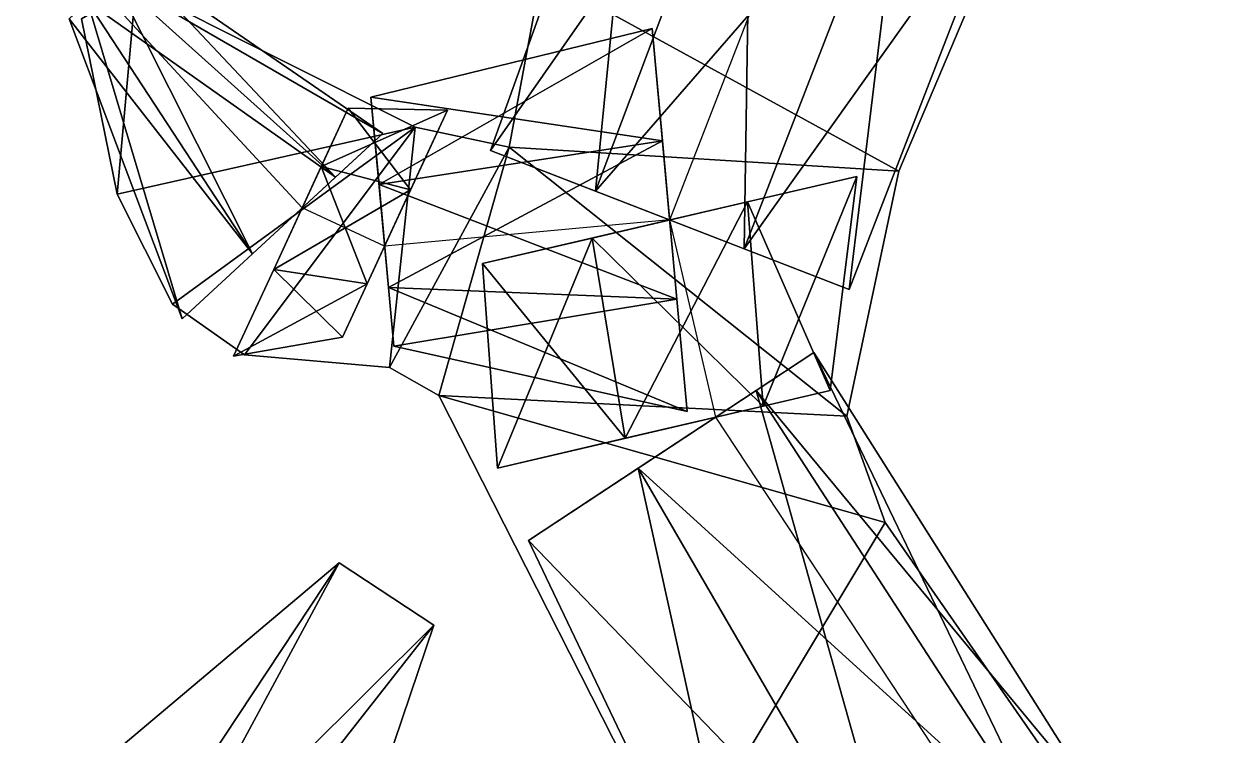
# Model space of a CAD drawing. Extents: x 271818 to 271947, y 5067178 to 5068401.
# Drawn here: x 271877.49 to 271888.63, y 5068167.32 to 5068173.98 of the extents above; entities that cross this region are included whole.
import ezdxf

# ---------------------------------------------------------------- set-up
doc = ezdxf.new("R2010")
doc.units = 0
doc.layers.add('CENTERLINE', color=4, linetype='CONTINUOUS')
doc.layers.add('WALLS', color=7, linetype='CONTINUOUS')

msp = doc.modelspace()

# ---------------------------------------------------------------- linework, layer by layer
at = {"layer": 'CENTERLINE'}
for p, q in [((271883.543, 5068172.147, 978.395), (271885.042, 5068176.014, 977.679)), ((271880.101, 5068172.259, 978.423), (271878.215, 5068174.302, 979.726)), ((271880.874, 5068171.903, 977.791), (271880.101, 5068172.259, 978.423)), ((271883.543, 5068172.147, 978.395), (271880.874, 5068171.903, 977.791)), ((271883.974, 5068170.3, 977.126), (271883.543, 5068172.147, 978.395)), ((271886.752, 5068166.089, 976.835), (271883.974, 5068170.3, 977.126))]:
    msp.add_line(p, q, dxfattribs=at)
at = {"layer": 'WALLS'}
for points in [[(271883.27, 5068176.7, 977.679), (271882.848, 5068172.416, 976.895), (271881.865, 5068172.797, 977.774)], [(271883.27, 5068176.7, 977.679), (271881.865, 5068172.797, 977.774), (271883.27, 5068176.7, 978.176)], [(271883.27, 5068176.7, 978.176), (271881.865, 5068172.797, 977.774), (271881.865, 5068172.797, 978.478)], [(271883.27, 5068176.7, 978.176), (271881.865, 5068172.797, 978.478), (271884.308, 5068176.298, 978.879)], [(271884.308, 5068176.298, 977.679), (271882.848, 5068172.416, 976.895), (271883.27, 5068176.7, 977.679)], [(271884.308, 5068176.298, 978.879), (271881.865, 5068172.797, 978.478), (271882.848, 5068172.416, 978.595)], [(271884.308, 5068176.298, 977.679), (271884.239, 5068171.877, 976.895), (271882.848, 5068172.416, 976.895)], [(271884.308, 5068176.298, 978.879), (271882.848, 5068172.416, 978.595), (271885.737, 5068175.745, 978.879)], [(271885.737, 5068175.745, 977.679), (271884.239, 5068171.877, 976.895), (271884.308, 5068176.298, 977.679)], [(271885.737, 5068175.745, 978.879), (271882.848, 5068172.416, 978.595), (271884.239, 5068171.877, 978.595)], [(271885.737, 5068175.745, 978.879), (271884.239, 5068171.877, 978.595), (271886.72, 5068175.364, 978.176)], [(271885.737, 5068175.745, 977.679), (271885.222, 5068171.496, 977.774), (271884.239, 5068171.877, 976.895)], [(271886.72, 5068175.364, 977.679), (271885.222, 5068171.496, 977.774), (271885.737, 5068175.745, 977.679)], [(271886.72, 5068175.364, 978.176), (271884.239, 5068171.877, 978.595), (271885.222, 5068171.496, 978.478)], [(271886.72, 5068175.364, 978.176), (271885.222, 5068171.496, 978.478), (271886.72, 5068175.364, 977.679)], [(271886.72, 5068175.364, 977.679), (271885.222, 5068171.496, 978.478), (271885.222, 5068171.496, 977.774)], [(271880.858, 5068172.958, 978.299), (271878.337, 5068174.414, 979.726), (271878.509, 5068174.573, 979.726)], [(271880.414, 5068172.549, 980.623), (271878.509, 5068174.573, 979.933), (271878.337, 5068174.414, 980.226)], [(271880.858, 5068172.958, 978.299), (271878.509, 5068174.573, 979.726), (271880.858, 5068172.958, 979.334)], [(271880.858, 5068172.958, 979.334), (271878.509, 5068174.573, 979.726), (271878.509, 5068174.573, 979.933)], [(271880.858, 5068172.958, 979.334), (271878.509, 5068174.573, 979.933), (271880.414, 5068172.549, 980.623)], [(271880.414, 5068172.549, 978.123), (271878.093, 5068174.189, 979.726), (271878.337, 5068174.414, 979.726)], [(271879.635, 5068171.829, 980.623), (271878.337, 5068174.414, 980.226), (271878.093, 5068174.189, 980.226)], [(271880.414, 5068172.549, 978.123), (271878.337, 5068174.414, 979.726), (271880.858, 5068172.958, 978.299)], [(271880.414, 5068172.549, 980.623), (271878.337, 5068174.414, 980.226), (271879.635, 5068171.829, 980.623)], [(271882.34, 5068174.443, 979.09), (271882.34, 5068174.443, 977.129), (271882.041, 5068172.828, 979.156)], [(271882.041, 5068172.828, 979.156), (271882.34, 5068174.443, 977.129), (271882.041, 5068172.828, 976.996)], [(271882.34, 5068174.443, 977.129), (271882.041, 5068172.828, 976.996), (271885.688, 5068172.605, 976.357)], [(271885.688, 5068172.605, 978.857), (271882.041, 5068172.828, 979.156), (271882.34, 5068174.443, 979.09)], [(271882.34, 5068174.443, 977.129), (271885.688, 5068172.605, 976.357), (271886.376, 5068174.228, 977.025)], [(271886.376, 5068174.228, 978.947), (271885.688, 5068172.605, 978.857), (271882.34, 5068174.443, 979.09)], [(271878.034, 5068174.03, 979.258), (271878.369, 5068172.388, 978.165), (271878.544, 5068174.332, 979.332)], [(271878.544, 5068174.332, 980.197), (271878.369, 5068172.388, 979.885), (271878.034, 5068174.03, 980.198)], [(271881.16, 5068173.015, 977.501), (271878.544, 5068174.332, 979.332), (271878.369, 5068172.388, 978.165)], [(271878.369, 5068172.388, 979.885), (271878.544, 5068174.332, 980.197), (271881.16, 5068173.015, 979.806)], [(271881.16, 5068173.015, 979.806), (271881.16, 5068173.015, 977.501), (271878.544, 5068174.332, 980.197)], [(271878.544, 5068174.332, 980.197), (271881.16, 5068173.015, 977.501), (271878.544, 5068174.332, 979.332)], [(271878.977, 5068171.221, 979.334), (271878.093, 5068174.189, 980.226), (271877.921, 5068174.03, 979.933)], [(271879.635, 5068171.829, 978.123), (271877.921, 5068174.03, 979.726), (271878.093, 5068174.189, 979.726)], [(271879.635, 5068171.829, 978.123), (271878.093, 5068174.189, 979.726), (271880.414, 5068172.549, 978.123)], [(271879.635, 5068171.829, 980.623), (271878.093, 5068174.189, 980.226), (271878.977, 5068171.221, 979.334)], [(271885.688, 5068172.605, 978.857), (271885.688, 5068172.605, 976.357), (271886.376, 5068174.228, 978.947)], [(271886.376, 5068174.228, 978.947), (271885.688, 5068172.605, 976.357), (271886.376, 5068174.228, 977.025)], [(271878.977, 5068171.221, 979.334), (271877.921, 5068174.03, 979.933), (271878.977, 5068171.221, 978.299)], [(271878.977, 5068171.221, 978.299), (271877.921, 5068174.03, 979.933), (271877.921, 5068174.03, 979.726)], [(271878.977, 5068171.221, 978.299), (271877.921, 5068174.03, 979.726), (271879.635, 5068171.829, 978.123)], [(271878.034, 5068174.03, 980.198), (271878.034, 5068174.03, 979.258), (271878.369, 5068172.388, 979.885)], [(271878.369, 5068172.388, 979.885), (271878.034, 5068174.03, 979.258), (271878.369, 5068172.388, 978.165)], [(271883.38, 5068173.939, 977.774), (271880.821, 5068172.48, 977.791), (271880.746, 5068173.297, 977.791)], [(271883.38, 5068173.939, 977.774), (271880.746, 5068173.297, 977.791), (271883.38, 5068173.939, 978.478)], [(271883.38, 5068173.939, 978.478), (271880.746, 5068173.297, 977.791), (271880.746, 5068173.297, 979.2)], [(271883.38, 5068173.939, 978.478), (271880.746, 5068173.297, 979.2), (271883.476, 5068172.889, 978.595)], [(271883.476, 5068172.889, 976.895), (271880.821, 5068172.48, 977.791), (271883.38, 5068173.939, 977.774)], [(271883.611, 5068171.404, 976.895), (271883.476, 5068172.889, 976.895), (271883.38, 5068173.939, 977.774)], [(271883.611, 5068171.404, 976.895), (271883.38, 5068173.939, 977.774), (271883.38, 5068173.939, 978.478)], [(271883.611, 5068171.404, 976.895), (271883.38, 5068173.939, 978.478), (271883.476, 5068172.889, 978.595)], [(271883.476, 5068172.889, 978.595), (271880.746, 5068173.297, 979.2), (271880.821, 5068172.48, 981.191)], [(271880.909, 5068171.515, 977.791), (271880.746, 5068173.297, 977.791), (271880.821, 5068172.48, 977.791)], [(271880.909, 5068171.515, 977.791), (271880.746, 5068173.297, 979.2), (271880.746, 5068173.297, 977.791)], [(271880.909, 5068171.515, 977.791), (271880.821, 5068172.48, 981.191), (271880.746, 5068173.297, 979.2)], [(271879.835, 5068171.684, 978.123), (271880.533, 5068173.195, 978.299), (271880.28, 5068172.647, 978.123)], [(271879.835, 5068171.684, 978.123), (271880.533, 5068173.195, 979.334), (271880.533, 5068173.195, 978.299)], [(271879.835, 5068171.684, 978.123), (271880.28, 5068172.647, 980.623), (271880.533, 5068173.195, 979.334)], [(271881.461, 5068173.174, 977.791), (271880.28, 5068172.647, 978.123), (271880.533, 5068173.195, 978.299)], [(271881.117, 5068172.429, 981.191), (271880.533, 5068173.195, 979.334), (271880.28, 5068172.647, 980.623)], [(271881.117, 5068172.429, 977.791), (271880.28, 5068172.647, 978.123), (271881.461, 5068173.174, 977.791)], [(271881.461, 5068173.174, 977.791), (271880.533, 5068173.195, 978.299), (271881.461, 5068173.174, 979.2)], [(271881.461, 5068173.174, 979.2), (271880.533, 5068173.195, 978.299), (271880.533, 5068173.195, 979.334)], [(271881.461, 5068173.174, 979.2), (271880.533, 5068173.195, 979.334), (271881.117, 5068172.429, 981.191)], [(271880.711, 5068171.549, 977.791), (271881.117, 5068172.429, 977.791), (271881.461, 5068173.174, 977.791)], [(271880.711, 5068171.549, 977.791), (271881.461, 5068173.174, 977.791), (271881.461, 5068173.174, 979.2)], [(271880.711, 5068171.549, 977.791), (271881.461, 5068173.174, 979.2), (271881.117, 5068172.429, 981.191)], [(271878.369, 5068172.388, 978.165), (271878.887, 5068171.357, 977.693), (271881.16, 5068173.015, 977.501)], [(271881.16, 5068173.015, 979.806), (271878.887, 5068171.357, 979.847), (271878.369, 5068172.388, 979.885)], [(271878.887, 5068171.357, 977.693), (271879.561, 5068170.885, 977.468), (271881.16, 5068173.015, 977.501)], [(271881.16, 5068173.015, 979.806), (271879.561, 5068170.885, 979.782), (271878.887, 5068171.357, 979.847)], [(271879.561, 5068170.885, 977.468), (271880.918, 5068170.764, 977.004), (271881.16, 5068173.015, 977.501)], [(271881.16, 5068173.015, 979.806), (271880.918, 5068170.764, 979.524), (271879.561, 5068170.885, 979.782)], [(271879.635, 5068171.829, 978.123), (271880.414, 5068172.549, 978.123), (271880.858, 5068172.958, 978.299)], [(271879.635, 5068171.829, 978.123), (271880.858, 5068172.958, 978.299), (271880.858, 5068172.958, 979.334)], [(271879.635, 5068171.829, 978.123), (271880.858, 5068172.958, 979.334), (271880.414, 5068172.549, 980.623)], [(271881.16, 5068173.015, 977.501), (271880.918, 5068170.764, 977.004), (271882.041, 5068172.828, 976.996)], [(271882.041, 5068172.828, 979.156), (271880.918, 5068170.764, 979.524), (271881.16, 5068173.015, 979.806)], [(271882.041, 5068172.828, 979.156), (271882.041, 5068172.828, 976.996), (271881.16, 5068173.015, 979.806)], [(271881.16, 5068173.015, 979.806), (271882.041, 5068172.828, 976.996), (271881.16, 5068173.015, 977.501)], [(271883.476, 5068172.889, 976.895), (271880.909, 5068171.515, 977.791), (271880.821, 5068172.48, 977.791)], [(271883.476, 5068172.889, 978.595), (271880.821, 5068172.48, 981.191), (271883.611, 5068171.404, 978.595)], [(271883.611, 5068171.404, 976.895), (271880.909, 5068171.515, 977.791), (271883.476, 5068172.889, 976.895)], [(271883.611, 5068171.404, 976.895), (271883.476, 5068172.889, 978.595), (271883.611, 5068171.404, 978.595)], [(271880.918, 5068170.764, 977.004), (271881.38, 5068170.504, 976.528), (271882.041, 5068172.828, 976.996)], [(271882.041, 5068172.828, 979.156), (271881.38, 5068170.504, 979.328), (271880.918, 5068170.764, 979.524)], [(271882.041, 5068172.828, 976.996), (271881.38, 5068170.504, 976.528), (271885.202, 5068170.309, 975.143)], [(271885.202, 5068170.309, 979.25), (271881.38, 5068170.504, 979.328), (271882.041, 5068172.828, 979.156)], [(271884.239, 5068171.877, 976.895), (271881.865, 5068172.797, 977.774), (271882.848, 5068172.416, 976.895)], [(271884.239, 5068171.877, 976.895), (271881.865, 5068172.797, 978.478), (271881.865, 5068172.797, 977.774)], [(271884.239, 5068171.877, 976.895), (271882.848, 5068172.416, 978.595), (271881.865, 5068172.797, 978.478)], [(271882.041, 5068172.828, 976.996), (271885.202, 5068170.309, 975.143), (271885.688, 5068172.605, 976.357)], [(271885.688, 5068172.605, 978.857), (271885.202, 5068170.309, 979.25), (271882.041, 5068172.828, 979.156)], [(271881.117, 5068172.429, 977.791), (271879.835, 5068171.684, 978.123), (271880.28, 5068172.647, 978.123)], [(271880.711, 5068171.549, 981.191), (271880.28, 5068172.647, 980.623), (271879.835, 5068171.684, 980.623)], [(271879.835, 5068171.684, 978.123), (271879.835, 5068171.684, 980.623), (271880.28, 5068172.647, 980.623)], [(271881.117, 5068172.429, 981.191), (271880.28, 5068172.647, 980.623), (271880.711, 5068171.549, 981.191)], [(271879.635, 5068171.829, 978.123), (271880.414, 5068172.549, 980.623), (271879.635, 5068171.829, 980.623)], [(271884.27, 5068172.316, 978.595), (271884.418, 5068170.403, 979.726), (271885.296, 5068172.555, 978.478)], [(271885.296, 5068172.555, 977.774), (271885.045, 5068170.549, 976.049), (271884.27, 5068172.316, 976.895)], [(271884.27, 5068172.316, 976.895), (271884.27, 5068172.316, 978.595), (271885.296, 5068172.555, 978.478)], [(271884.27, 5068172.316, 976.895), (271885.296, 5068172.555, 978.478), (271885.296, 5068172.555, 977.774)], [(271885.296, 5068172.555, 978.478), (271884.418, 5068170.403, 979.726), (271885.045, 5068170.549, 978.203)], [(271885.296, 5068172.555, 978.478), (271885.045, 5068170.549, 978.203), (271885.296, 5068172.555, 977.774)], [(271885.296, 5068172.555, 977.774), (271885.045, 5068170.549, 978.203), (271885.045, 5068170.549, 976.049)], [(271885.202, 5068170.309, 979.25), (271885.202, 5068170.309, 975.143), (271885.688, 5068172.605, 978.857)], [(271885.688, 5068172.605, 978.857), (271885.202, 5068170.309, 975.143), (271885.688, 5068172.605, 976.357)], [(271880.711, 5068171.549, 977.791), (271879.835, 5068171.684, 978.123), (271881.117, 5068172.429, 977.791)], [(271880.711, 5068171.549, 977.791), (271881.117, 5068172.429, 981.191), (271880.711, 5068171.549, 981.191)], [(271883.611, 5068171.404, 978.595), (271880.821, 5068172.48, 981.191), (271880.909, 5068171.515, 981.191)], [(271880.909, 5068171.515, 977.791), (271880.909, 5068171.515, 981.191), (271880.821, 5068172.48, 981.191)], [(271884.239, 5068171.877, 976.895), (271884.239, 5068171.877, 978.595), (271882.848, 5068172.416, 978.595)], [(271878.369, 5068172.388, 979.885), (271878.369, 5068172.388, 978.165), (271878.887, 5068171.357, 979.847)], [(271878.887, 5068171.357, 979.847), (271878.369, 5068172.388, 978.165), (271878.887, 5068171.357, 977.693)], [(271884.27, 5068172.316, 976.895), (271882.817, 5068171.977, 976.895), (271881.79, 5068171.738, 977.774)], [(271884.27, 5068172.316, 976.895), (271881.79, 5068171.738, 977.774), (271881.79, 5068171.738, 978.478)], [(271884.27, 5068172.316, 976.895), (271881.79, 5068171.738, 978.478), (271882.817, 5068171.977, 978.595)], [(271884.27, 5068172.316, 976.895), (271884.418, 5068170.403, 974.526), (271882.817, 5068171.977, 976.895)], [(271882.817, 5068171.977, 978.595), (271883.127, 5068170.102, 979.726), (271884.27, 5068172.316, 978.595)], [(271884.27, 5068172.316, 976.895), (271882.817, 5068171.977, 978.595), (271884.27, 5068172.316, 978.595)], [(271884.27, 5068172.316, 978.595), (271883.127, 5068170.102, 979.726), (271884.418, 5068170.403, 979.726)], [(271884.27, 5068172.316, 976.895), (271885.045, 5068170.549, 976.049), (271884.418, 5068170.403, 974.526)], [(271882.817, 5068171.977, 976.895), (271883.127, 5068170.102, 974.526), (271881.79, 5068171.738, 977.774)], [(271881.79, 5068171.738, 978.478), (271881.929, 5068169.823, 978.203), (271882.817, 5068171.977, 978.595)], [(271882.817, 5068171.977, 978.595), (271881.929, 5068169.823, 978.203), (271883.127, 5068170.102, 979.726)], [(271882.817, 5068171.977, 976.895), (271884.418, 5068170.403, 974.526), (271883.127, 5068170.102, 974.526)], [(271884.239, 5068171.877, 976.895), (271885.222, 5068171.496, 978.478), (271884.239, 5068171.877, 978.595)], [(271884.239, 5068171.877, 976.895), (271885.222, 5068171.496, 977.774), (271885.222, 5068171.496, 978.478)], [(271879.635, 5068171.829, 978.123), (271879.635, 5068171.829, 980.623), (271878.977, 5068171.221, 979.334)], [(271879.635, 5068171.829, 978.123), (271878.977, 5068171.221, 979.334), (271878.977, 5068171.221, 978.299)], [(271881.79, 5068171.738, 977.774), (271883.127, 5068170.102, 974.526), (271881.929, 5068169.823, 976.049)], [(271881.79, 5068171.738, 977.774), (271881.929, 5068169.823, 976.049), (271881.79, 5068171.738, 978.478)], [(271881.79, 5068171.738, 978.478), (271881.929, 5068169.823, 976.049), (271881.929, 5068169.823, 978.203)], [(271880.48, 5068171.049, 979.2), (271879.835, 5068171.684, 980.623), (271879.46, 5068170.87, 979.334)], [(271880.711, 5068171.549, 977.791), (271879.46, 5068170.87, 978.299), (271879.835, 5068171.684, 978.123)], [(271879.835, 5068171.684, 978.123), (271879.46, 5068170.87, 979.334), (271879.835, 5068171.684, 980.623)], [(271879.835, 5068171.684, 978.123), (271879.46, 5068170.87, 978.299), (271879.46, 5068170.87, 979.334)], [(271880.711, 5068171.549, 981.191), (271879.835, 5068171.684, 980.623), (271880.48, 5068171.049, 979.2)], [(271880.48, 5068171.049, 977.791), (271879.46, 5068170.87, 978.299), (271880.711, 5068171.549, 977.791)], [(271880.711, 5068171.549, 977.791), (271880.711, 5068171.549, 981.191), (271880.48, 5068171.049, 979.2)], [(271880.711, 5068171.549, 977.791), (271880.48, 5068171.049, 979.2), (271880.48, 5068171.049, 977.791)], [(271883.611, 5068171.404, 978.595), (271880.909, 5068171.515, 981.191), (271883.707, 5068170.354, 978.478)], [(271883.707, 5068170.354, 978.478), (271880.909, 5068171.515, 981.191), (271880.959, 5068170.966, 979.2)], [(271883.611, 5068171.404, 976.895), (271880.959, 5068170.966, 977.791), (271880.909, 5068171.515, 977.791)], [(271880.909, 5068171.515, 977.791), (271880.959, 5068170.966, 979.2), (271880.909, 5068171.515, 981.191)], [(271880.909, 5068171.515, 977.791), (271880.959, 5068170.966, 977.791), (271880.959, 5068170.966, 979.2)], [(271883.707, 5068170.354, 977.774), (271880.959, 5068170.966, 977.791), (271883.611, 5068171.404, 976.895)], [(271883.611, 5068171.404, 976.895), (271883.611, 5068171.404, 978.595), (271883.707, 5068170.354, 978.478)], [(271883.611, 5068171.404, 976.895), (271883.707, 5068170.354, 978.478), (271883.707, 5068170.354, 977.774)], [(271878.887, 5068171.357, 979.847), (271878.887, 5068171.357, 977.693), (271879.561, 5068170.885, 979.782)], [(271879.561, 5068170.885, 979.782), (271878.887, 5068171.357, 977.693), (271879.561, 5068170.885, 977.468)], [(271880.48, 5068171.049, 979.2), (271879.46, 5068170.87, 979.334), (271880.48, 5068171.049, 977.791)], [(271880.48, 5068171.049, 977.791), (271879.46, 5068170.87, 979.334), (271879.46, 5068170.87, 978.299)], [(271883.707, 5068170.354, 978.478), (271880.959, 5068170.966, 979.2), (271883.707, 5068170.354, 977.774)], [(271883.707, 5068170.354, 977.774), (271880.959, 5068170.966, 979.2), (271880.959, 5068170.966, 977.791)], [(271879.561, 5068170.885, 979.782), (271879.561, 5068170.885, 977.468), (271880.918, 5068170.764, 979.524)], [(271880.918, 5068170.764, 979.524), (271879.561, 5068170.885, 977.468), (271880.918, 5068170.764, 977.004)], [(271884.354, 5068170.551, 979.726), (271887.098, 5068166.317, 977.635), (271884.892, 5068170.906, 978.203)], [(271884.892, 5068170.906, 976.049), (271887.587, 5068166.64, 976.504), (271884.354, 5068170.551, 974.526)], [(271884.354, 5068170.551, 974.526), (271884.354, 5068170.551, 979.726), (271884.892, 5068170.906, 978.203)], [(271884.354, 5068170.551, 974.526), (271884.892, 5068170.906, 978.203), (271884.892, 5068170.906, 976.049)], [(271884.892, 5068170.906, 978.203), (271887.098, 5068166.317, 977.635), (271887.587, 5068166.64, 977.166)], [(271884.892, 5068170.906, 978.203), (271887.587, 5068166.64, 977.166), (271884.892, 5068170.906, 976.049)], [(271884.892, 5068170.906, 976.049), (271887.587, 5068166.64, 977.166), (271887.587, 5068166.64, 976.504)], [(271880.918, 5068170.764, 979.524), (271880.918, 5068170.764, 977.004), (271881.38, 5068170.504, 979.328)], [(271881.38, 5068170.504, 979.328), (271880.918, 5068170.764, 977.004), (271881.38, 5068170.504, 976.528)], [(271881.38, 5068170.504, 979.328), (271881.38, 5068170.504, 976.528), (271883.626, 5068166.083, 977.316)], [(271883.626, 5068166.083, 977.316), (271881.38, 5068170.504, 976.528), (271883.626, 5068166.083, 974.287)], [(271885.202, 5068170.309, 975.143), (271881.38, 5068170.504, 976.528), (271885.561, 5068169.312, 975.143)], [(271885.561, 5068169.312, 978.754), (271881.38, 5068170.504, 979.328), (271885.202, 5068170.309, 979.25)], [(271885.561, 5068169.312, 975.143), (271881.38, 5068170.504, 976.528), (271883.626, 5068166.083, 974.287)], [(271883.626, 5068166.083, 977.316), (271881.38, 5068170.504, 979.328), (271885.561, 5068169.312, 978.754)], [(271884.354, 5068170.551, 974.526), (271883.248, 5068169.821, 974.526), (271882.221, 5068169.143, 976.049)], [(271884.354, 5068170.551, 974.526), (271882.221, 5068169.143, 976.049), (271882.221, 5068169.143, 978.203)], [(271884.354, 5068170.551, 974.526), (271882.221, 5068169.143, 978.203), (271883.248, 5068169.821, 979.726)], [(271884.354, 5068170.551, 974.526), (271887.098, 5068166.317, 976.035), (271883.248, 5068169.821, 974.526)], [(271883.248, 5068169.821, 979.726), (271885.784, 5068165.45, 977.635), (271884.354, 5068170.551, 979.726)], [(271884.354, 5068170.551, 974.526), (271883.248, 5068169.821, 979.726), (271884.354, 5068170.551, 979.726)], [(271884.354, 5068170.551, 979.726), (271885.784, 5068165.45, 977.635), (271887.098, 5068166.317, 977.635)], [(271884.354, 5068170.551, 974.526), (271887.587, 5068166.64, 976.504), (271887.098, 5068166.317, 976.035)], [(271884.418, 5068170.403, 974.526), (271885.045, 5068170.549, 978.203), (271884.418, 5068170.403, 979.726)], [(271884.418, 5068170.403, 974.526), (271885.045, 5068170.549, 976.049), (271885.045, 5068170.549, 978.203)], [(271884.418, 5068170.403, 974.526), (271881.929, 5068169.823, 976.049), (271883.127, 5068170.102, 974.526)], [(271884.418, 5068170.403, 974.526), (271881.929, 5068169.823, 978.203), (271881.929, 5068169.823, 976.049)], [(271884.418, 5068170.403, 974.526), (271883.127, 5068170.102, 979.726), (271881.929, 5068169.823, 978.203)], [(271884.418, 5068170.403, 974.526), (271884.418, 5068170.403, 979.726), (271883.127, 5068170.102, 979.726)], [(271885.561, 5068169.312, 978.754), (271885.561, 5068169.312, 975.143), (271885.202, 5068170.309, 979.25)], [(271885.202, 5068170.309, 979.25), (271885.561, 5068169.312, 975.143), (271885.202, 5068170.309, 975.143)], [(271883.248, 5068169.821, 974.526), (271885.784, 5068165.45, 976.035), (271882.221, 5068169.143, 976.049)], [(271882.221, 5068169.143, 978.203), (271884.415, 5068164.547, 977.166), (271883.248, 5068169.821, 979.726)], [(271883.248, 5068169.821, 974.526), (271887.098, 5068166.317, 976.035), (271885.784, 5068165.45, 976.035)], [(271883.248, 5068169.821, 979.726), (271884.415, 5068164.547, 977.166), (271885.784, 5068165.45, 977.635)], [(271885.561, 5068169.312, 975.143), (271883.626, 5068166.083, 974.287), (271888.632, 5068164.892, 974.04)], [(271888.632, 5068164.892, 976.434), (271883.626, 5068166.083, 977.316), (271885.561, 5068169.312, 978.754)], [(271888.632, 5068164.892, 976.434), (271888.632, 5068164.892, 974.04), (271885.561, 5068169.312, 978.754)], [(271885.561, 5068169.312, 978.754), (271888.632, 5068164.892, 974.04), (271885.561, 5068169.312, 975.143)], [(271882.221, 5068169.143, 976.049), (271885.784, 5068165.45, 976.035), (271884.415, 5068164.547, 976.504)], [(271882.221, 5068169.143, 976.049), (271884.415, 5068164.547, 976.504), (271882.221, 5068169.143, 978.203)], [(271882.221, 5068169.143, 978.203), (271884.415, 5068164.547, 976.504), (271884.415, 5068164.547, 977.166)], [(271877.495, 5068163.455, 1012.453), (271881.334, 5068168.35, 1009.907), (271880.449, 5068168.935, 1009.907)], [(271877.495, 5068163.455, 1012.453), (271880.449, 5068168.935, 1009.907), (271877.495, 5068163.455, 1012.453)], [(271877.495, 5068163.455, 1012.453), (271880.449, 5068168.935, 1009.907), (271878.308, 5068167.132, 1008.892)], [(271877.611, 5068164.644, 1007.963), (271880.449, 5068168.935, 1009.907), (271881.334, 5068168.35, 1009.907)], [(271877.611, 5068164.644, 1007.963), (271878.308, 5068167.132, 1008.892), (271880.449, 5068168.935, 1009.907)], [(271877.495, 5068163.455, 1012.453), (271880.444, 5068165.72, 1008.892), (271881.334, 5068168.35, 1009.907)], [(271877.495, 5068163.455, 1012.453), (271881.334, 5068168.35, 1009.907), (271877.495, 5068163.455, 1012.453)], [(271877.611, 5068164.644, 1007.963), (271881.334, 5068168.35, 1009.907), (271880.444, 5068165.72, 1008.892)]]:
    msp.add_3dface(points, dxfattribs=at)

doc.saveas('drawing.dxf')
